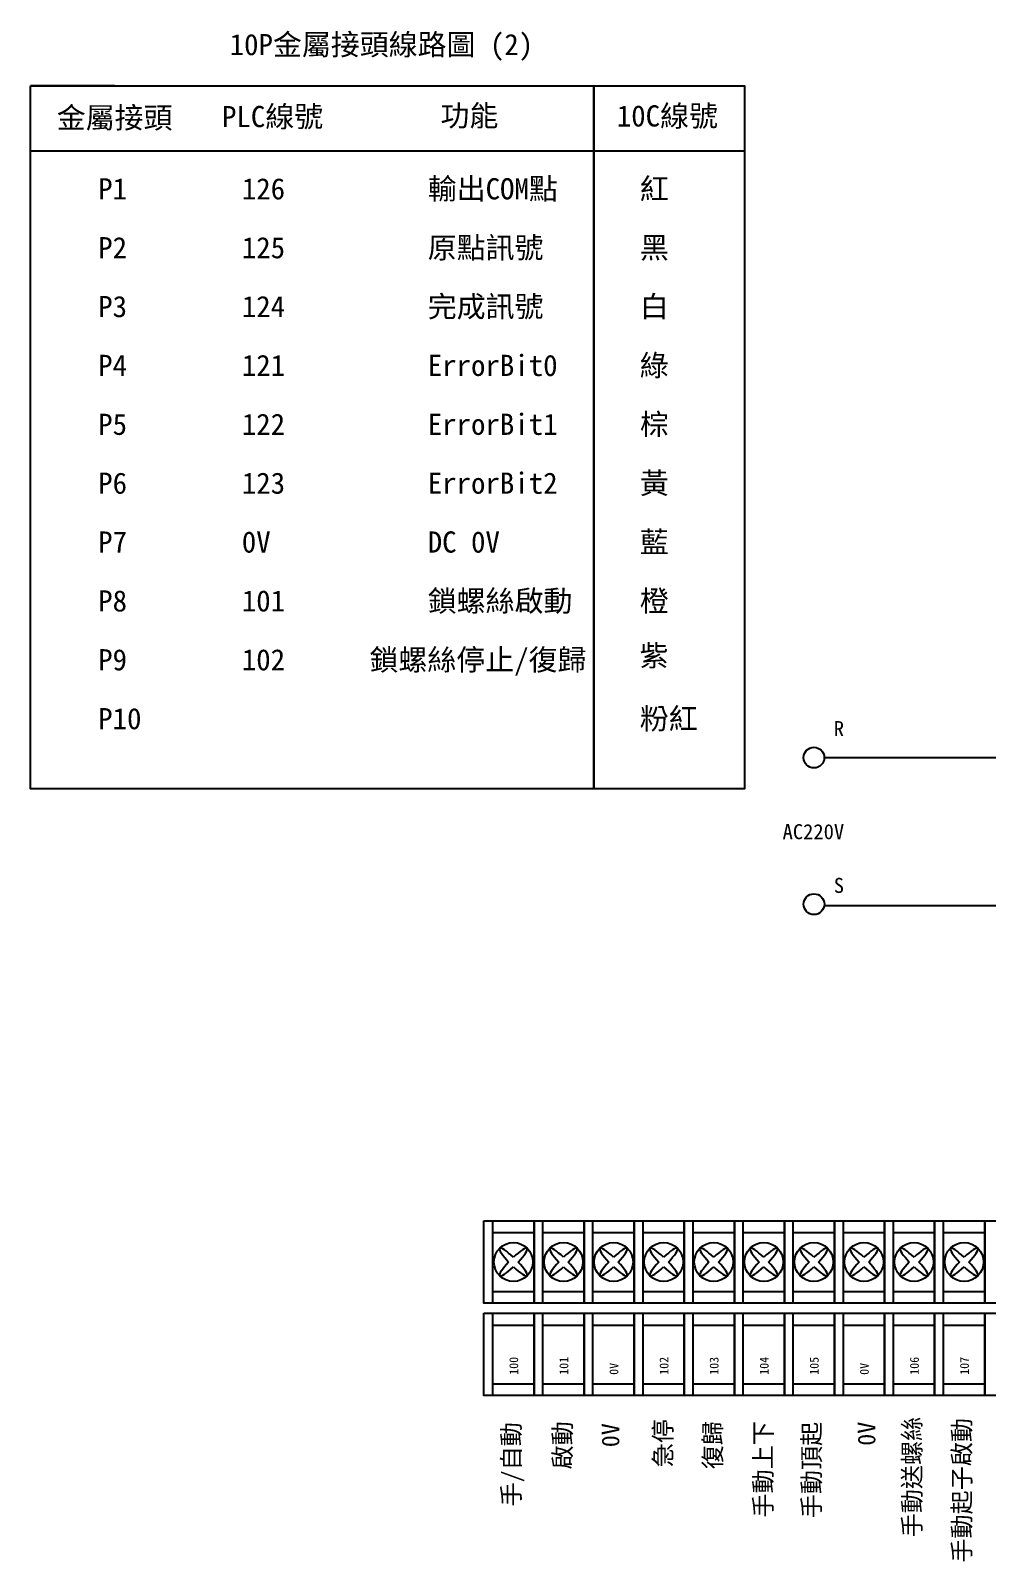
# Model space of a CAD drawing. Extents: x 363 to 817, y 464 to 736.
# Drawn here: x 362.5 to 524.8, y 476.2 to 736.2 of the extents above; entities that cross this region are included whole.
import ezdxf

# ---------------------------------------------------------------- set-up
doc = ezdxf.new("R2010")
doc.units = 0
doc.layers.get('0').update_dxf_attribs({"linetype": 'CONTINUOUS'})
doc.layers.add('圖框層', color=7, linetype='CONTINUOUS')
doc.layers.add('標尺寸層', color=3, linetype='CONTINUOUS')
doc.styles.add('STSL', font='kaiu.ttf')

msp = doc.modelspace()

# ---------------------------------------------------------------- linework, layer by layer
msp.add_line((376.81, 726.84), (362.53, 726.84))
msp.add_lwpolyline([(362.53, 726.84), (458.14, 726.84), (458.14, 607.4), (362.53, 607.4)], close=True)
at = {"layer": '標尺寸層', "color": 7}
for p, q in [((362.53, 715.75), (483.73, 715.75)), ((440.98, 520.03), (440.98, 534.03)), ((449.48, 520.03), (449.48, 534.03)), ((457.98, 520.03), (457.98, 534.03)), ((466.48, 520.03), (466.48, 534.03)), ((474.98, 520.03), (474.98, 534.03)), ((483.48, 520.03), (483.48, 534.03)), ((491.98, 520.03), (491.98, 534.03)), ((500.48, 520.03), (500.48, 534.03)), ((508.98, 520.03), (508.98, 534.03)), ((517.48, 520.03), (517.48, 534.03)), ((440.98, 532.03), (447.98, 532.03)), ((449.48, 532.03), (456.48, 532.03)), ((457.98, 532.03), (464.98, 532.03)), ((466.48, 532.03), (473.48, 532.03)), ((474.98, 532.03), (481.98, 532.03)), ((483.48, 532.03), (490.48, 532.03)), ((491.98, 532.03), (498.98, 532.03)), ((500.48, 532.03), (507.48, 532.03)), ((508.98, 532.03), (515.98, 532.03)), ((517.48, 532.03), (524.48, 532.03)), ((440.98, 522.03), (447.98, 522.03)), ((449.48, 522.03), (456.48, 522.03)), ((457.98, 522.03), (464.98, 522.03)), ((466.48, 522.03), (473.48, 522.03)), ((474.98, 522.03), (481.98, 522.03)), ((483.48, 522.03), (490.48, 522.03)), ((491.98, 522.03), (498.98, 522.03)), ((500.48, 522.03), (507.48, 522.03)), ((508.98, 522.03), (515.98, 522.03)), ((517.48, 522.03), (524.48, 522.03)), ((440.98, 504.33), (440.98, 518.33)), ((449.48, 504.33), (449.48, 518.33)), ((457.98, 504.33), (457.98, 518.33)), ((466.48, 504.33), (466.48, 518.33)), ((474.98, 504.33), (474.98, 518.33)), ((483.48, 504.33), (483.48, 518.33)), ((491.98, 504.33), (491.98, 518.33)), ((500.48, 504.33), (500.48, 518.33)), ((508.98, 504.33), (508.98, 518.33)), ((517.48, 504.33), (517.48, 518.33)), ((440.98, 516.33), (447.98, 516.33)), ((449.48, 516.33), (456.48, 516.33)), ((457.98, 516.33), (464.98, 516.33)), ((466.48, 516.33), (473.48, 516.33)), ((474.98, 516.33), (481.98, 516.33)), ((483.48, 516.33), (490.48, 516.33)), ((491.98, 516.33), (498.98, 516.33)), ((500.48, 516.33), (507.48, 516.33)), ((508.98, 516.33), (515.98, 516.33)), ((517.48, 516.33), (524.48, 516.33)), ((440.98, 506.33), (447.98, 506.33)), ((449.48, 506.33), (456.48, 506.33)), ((457.98, 506.33), (464.98, 506.33)), ((466.48, 506.33), (473.48, 506.33)), ((474.98, 506.33), (481.98, 506.33)), ((483.48, 506.33), (490.48, 506.33)), ((491.98, 506.33), (498.98, 506.33)), ((500.48, 506.33), (507.48, 506.33)), ((508.98, 506.33), (515.98, 506.33)), ((517.48, 506.33), (524.48, 506.33))]:
    msp.add_line(p, q, dxfattribs=at)
at = {"layer": '標尺寸層', "color": 0}
for p, q in [((497.25, 612.71), (544.75, 612.71)), ((497.25, 587.58), (579.23, 587.58))]:
    msp.add_line(p, q, dxfattribs=at)
at = {"layer": '標尺寸層', "color": 7}
for points in [[(458.14, 726.84), (483.73, 726.84), (483.73, 607.4), (458.14, 607.4)], [(439.48, 534.03), (447.98, 534.03), (447.98, 520.03), (439.48, 520.03)], [(447.98, 534.03), (456.48, 534.03), (456.48, 520.03), (447.98, 520.03)], [(456.48, 534.03), (464.98, 534.03), (464.98, 520.03), (456.48, 520.03)], [(464.98, 534.03), (473.48, 534.03), (473.48, 520.03), (464.98, 520.03)], [(473.48, 534.03), (481.98, 534.03), (481.98, 520.03), (473.48, 520.03)], [(481.98, 534.03), (490.48, 534.03), (490.48, 520.03), (481.98, 520.03)], [(490.48, 534.03), (498.98, 534.03), (498.98, 520.03), (490.48, 520.03)], [(498.98, 534.03), (507.48, 534.03), (507.48, 520.03), (498.98, 520.03)], [(507.48, 534.03), (515.98, 534.03), (515.98, 520.03), (507.48, 520.03)], [(515.98, 534.03), (524.48, 534.03), (524.48, 520.03), (515.98, 520.03)], [(524.48, 534.03), (532.98, 534.03), (532.98, 520.03), (524.48, 520.03)], [(439.48, 518.33), (447.98, 518.33), (447.98, 504.33), (439.48, 504.33)], [(447.98, 518.33), (456.48, 518.33), (456.48, 504.33), (447.98, 504.33)], [(456.48, 518.33), (464.98, 518.33), (464.98, 504.33), (456.48, 504.33)], [(464.98, 518.33), (473.48, 518.33), (473.48, 504.33), (464.98, 504.33)], [(473.48, 518.33), (481.98, 518.33), (481.98, 504.33), (473.48, 504.33)], [(481.98, 518.33), (490.48, 518.33), (490.48, 504.33), (481.98, 504.33)], [(490.48, 518.33), (498.98, 518.33), (498.98, 504.33), (490.48, 504.33)], [(498.98, 518.33), (507.48, 518.33), (507.48, 504.33), (498.98, 504.33)], [(507.48, 518.33), (515.98, 518.33), (515.98, 504.33), (507.48, 504.33)], [(515.98, 518.33), (524.48, 518.33), (524.48, 504.33), (515.98, 504.33)], [(524.48, 518.33), (532.98, 518.33), (532.98, 504.33), (524.48, 504.33)]]:
    msp.add_lwpolyline(points, close=True, dxfattribs=at)
at = {"layer": '標尺寸層', "color": 0}
for centre in [(495.49, 612.71), (495.5, 587.81)]:
    msp.add_circle(centre, 1.76, dxfattribs=at)
at = {"layer": '標尺寸層', "color": 7}
for centre in [(444.48, 527.03), (452.98, 527.03), (461.48, 527.03), (469.98, 527.03), (478.48, 527.03), (486.98, 527.03), (495.48, 527.03), (503.98, 527.03), (512.48, 527.03), (520.98, 527.03)]:
    msp.add_circle(centre, 3.3, dxfattribs=at)
for centre, major_axis, start_param, end_param in [((444.48, 527.03), (-2.33, 2.33), 4.886768, 7.679603), ((444.48, 527.03), (2.33, 2.33), 4.886768, 7.679603), ((452.98, 527.03), (-2.33, 2.33), 4.886768, 7.679603), ((452.98, 527.03), (2.33, 2.33), 4.886768, 7.679603), ((461.48, 527.03), (-2.33, 2.33), 4.886768, 7.679603), ((461.48, 527.03), (2.33, 2.33), 4.886768, 7.679603), ((469.98, 527.03), (-2.33, 2.33), 4.886768, 7.679603), ((469.98, 527.03), (2.33, 2.33), 4.886768, 7.679603), ((478.48, 527.03), (-2.33, 2.33), 4.886768, 7.679603), ((478.48, 527.03), (2.33, 2.33), 4.886768, 7.679603), ((486.98, 527.03), (-2.33, 2.33), 4.886768, 7.679603), ((486.98, 527.03), (2.33, 2.33), 4.886768, 7.679603), ((495.48, 527.03), (-2.33, 2.33), 4.886768, 7.679603), ((495.48, 527.03), (2.33, 2.33), 4.886768, 7.679603), ((503.98, 527.03), (-2.33, 2.33), 4.886768, 7.679603), ((503.98, 527.03), (2.33, 2.33), 4.886768, 7.679603), ((512.48, 527.03), (-2.33, 2.33), 4.886768, 7.679603), ((512.48, 527.03), (2.33, 2.33), 4.886768, 7.679603), ((520.98, 527.03), (-2.33, 2.33), 4.886768, 7.679603), ((520.98, 527.03), (2.33, 2.33), 4.886768, 7.679603), ((444.48, 527.03), (2.33, 2.33), 1.745175, 4.53801), ((444.48, 527.03), (-2.33, 2.33), 8.02836, 10.821195), ((452.98, 527.03), (2.33, 2.33), 1.745175, 4.53801), ((452.98, 527.03), (-2.33, 2.33), 8.02836, 10.821195), ((461.48, 527.03), (2.33, 2.33), 1.745175, 4.53801), ((461.48, 527.03), (-2.33, 2.33), 8.02836, 10.821195), ((469.98, 527.03), (2.33, 2.33), 1.745175, 4.53801), ((469.98, 527.03), (-2.33, 2.33), 8.02836, 10.821195), ((478.48, 527.03), (2.33, 2.33), 1.745175, 4.53801), ((478.48, 527.03), (-2.33, 2.33), 8.02836, 10.821195), ((486.98, 527.03), (2.33, 2.33), 1.745175, 4.53801), ((486.98, 527.03), (-2.33, 2.33), 8.02836, 10.821195), ((495.48, 527.03), (2.33, 2.33), 1.745175, 4.53801), ((495.48, 527.03), (-2.33, 2.33), 8.02836, 10.821195), ((503.98, 527.03), (2.33, 2.33), 1.745175, 4.53801), ((503.98, 527.03), (-2.33, 2.33), 8.02836, 10.821195), ((512.48, 527.03), (2.33, 2.33), 1.745175, 4.53801), ((512.48, 527.03), (-2.33, 2.33), 8.02836, 10.821195), ((520.98, 527.03), (2.33, 2.33), 1.745175, 4.53801), ((520.98, 527.03), (-2.33, 2.33), 8.02836, 10.821195)]:
    msp.add_ellipse(centre, major_axis=major_axis, ratio=0.176168, start_param=start_param, end_param=end_param, dxfattribs=at)

# ---------------------------------------------------------------- texts
at = {"layer": '圖框層', "color": 4, "style": 'STSL'}
for s, height, p in [('10P金屬接頭線路圖 (2)', 3.6, (396.32, 732.03)), ('金屬接頭', 3.6, (366.97, 719.6)), ('PLC線號', 3.6, (395.02, 719.8)), ('功能', 3.6, (432.1, 719.95)), ('10C線號', 3.6, (462.03, 719.91)), ('P1', 3.6, (374, 707.53)), ('126', 3.6, (398.38, 707.53)), ('輸出COM點', 3.6, (429.94, 707.53)), ('紅', 3.6, (465.94, 707.53)), ('P2', 3.6, (374, 697.53)), ('125', 3.6, (398.38, 697.53)), ('原點訊號', 3.6, (429.94, 697.53)), ('黑', 3.6, (465.94, 697.53)), ('完成訊號', 3.6, (429.94, 687.53)), ('白', 3.6, (465.94, 687.53)), ('P3', 3.6, (374, 687.53)), ('124', 3.6, (398.38, 687.53)), ('ErrorBit0', 3.6, (429.94, 677.53)), ('綠', 3.6, (465.94, 677.53)), ('P4', 3.6, (374, 677.53)), ('121', 3.6, (398.38, 677.53)), ('P5', 3.6, (374, 667.53)), ('122', 3.6, (398.38, 667.53)), ('ErrorBit1', 3.6, (429.94, 667.53)), ('棕', 3.6, (465.94, 667.53)), ('P6', 3.6, (374, 657.53)), ('123', 3.6, (398.38, 657.53)), ('ErrorBit2', 3.6, (429.94, 657.53)), ('黃', 3.6, (465.94, 657.53)), ('P7', 3.6, (374, 647.53)), ('0V', 3.6, (398.38, 647.53)), ('DC 0V', 3.6, (429.94, 647.53)), ('藍', 3.6, (465.94, 647.53)), ('P8', 3.6, (374, 637.53)), ('101', 3.6, (398.38, 637.53)), ('鎖螺絲啟動', 3.6, (429.94, 637.53)), ('橙', 3.6, (465.94, 637.53)), ('紫', 3.6, (465.89, 628.24)), ('P9', 3.6, (374, 627.53)), ('102', 3.6, (398.38, 627.53)), ('鎖螺絲停止/復歸', 3.6, (420.05, 627.53)), ('粉紅', 3.6, (465.94, 617.53)), ('P10', 3.6, (374, 617.53)), ('R', 2.56, (498.86, 616.36)), ('AC220V', 2.56, (490.17, 598.85)), ('S', 2.56, (498.86, 589.72))]:
    msp.add_text(s, height=height, dxfattribs=at).set_placement(p)
for s, height, p in [('100', 1.5, (445.29, 507.86)), ('101', 1.5, (453.79, 507.86)), ('0V', 1.5, (462.29, 507.86)), ('102', 1.5, (470.79, 507.86)), ('103', 1.5, (479.29, 507.86)), ('104', 1.5, (487.79, 507.86)), ('105', 1.5, (496.29, 507.86)), ('0V', 1.5, (504.79, 507.86)), ('106', 1.5, (513.29, 507.86)), ('107', 1.5, (521.79, 507.86)), ('手/自動', 3, (445.6, 485.51)), ('啟動', 3, (454.31, 491.8)), ('0V', 3, (462.45, 495.57)), ('急停', 3, (471.36, 492.17)), ('復歸', 3, (479.81, 491.82)), ('手動上下', 3, (488.36, 483.63)), ('手動頂起', 3, (496.57, 483.51)), ('0V', 3, (505.92, 495.82)), ('手動送螺絲', 3, (513.63, 480.27)), ('手動起子啟動', 3, (522.09, 475.97))]:
    msp.add_text(s, height=height, rotation=90, dxfattribs=at).set_placement(p)

doc.saveas('drawing.dxf')
